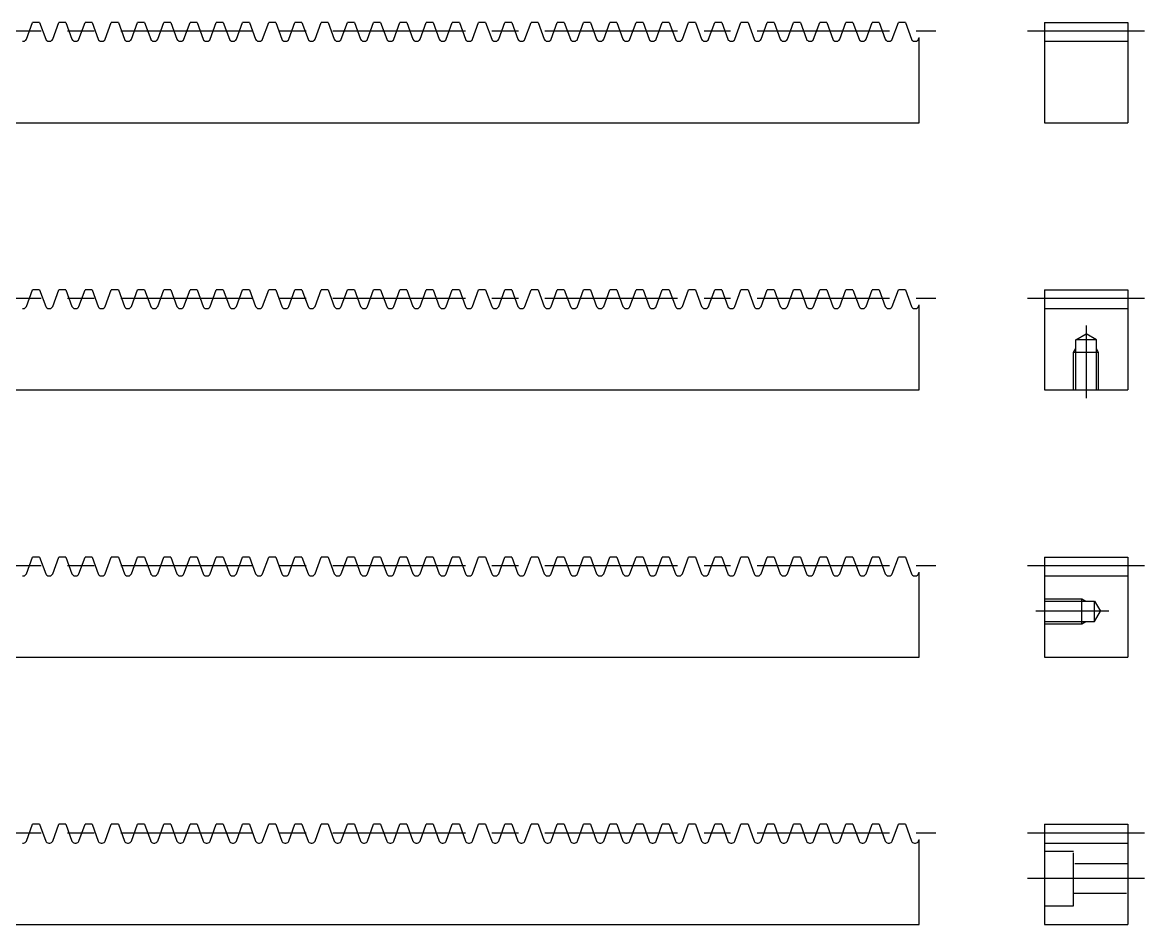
# Model space of a CAD drawing. Extents: x 0 to 537, y -23 to 123.
# Drawn here: x 402.6 to 537, y 15 to 123 of the extents above; entities that cross this region are included whole.
import ezdxf

# ---------------------------------------------------------------- set-up
doc = ezdxf.new("R2010")
doc.units = 0
doc.header["$LTSCALE"] = 0.5
doc.linetypes.add('CENTER', pattern=[50.8, 31.75, -6.35, 6.35, -6.35])
doc.linetypes.add('DASHED', pattern=[19.05, 12.7, -6.35])
for name, color, linetype in [('MSM_CENTER', 1, 'CENTER'), ('MSM_CONTINUOUS', 7, 'CONTINUOUS'), ('MSM_DASHED', 4, 'DASHED')]:
    doc.layers.add(name, color=color, linetype=linetype)

msp = doc.modelspace()

# ---------------------------------------------------------------- linework, layer by layer
at = {"layer": 'MSM_CENTER'}
for p, q in [((8, 122), (512, 122)), ((523, 122), (537, 122)), ((8, 90), (512, 90)), ((523, 90), (537, 90)), ((530, 86.71), (530, 78)), ((8, 58), (512, 58)), ((523, 58), (537, 58)), ((532.71, 52.5), (524, 52.5)), ((8, 26), (512, 26)), ((523, 26), (537, 26)), ((537, 20.5), (523, 20.5))]:
    msp.add_line(p, q, dxfattribs=at)
at = {"layer": 'MSM_CONTINUOUS'}
for p, q in [((403.12, 121), (403.85, 123)), ((404.69, 123), (403.85, 123)), ((404.69, 123), (405.42, 121)), ((406.26, 121), (406.99, 123)), ((407.83, 123), (406.99, 123)), ((407.83, 123), (408.56, 121)), ((409.4, 121), (410.13, 123)), ((410.98, 123), (410.13, 123)), ((410.98, 123), (411.7, 121)), ((412.55, 121), (413.27, 123)), ((414.12, 123), (413.27, 123)), ((414.12, 123), (414.84, 121)), ((415.69, 121), (416.42, 123)), ((417.26, 123), (416.42, 123)), ((417.26, 123), (417.99, 121)), ((418.83, 121), (419.56, 123)), ((420.4, 123), (419.56, 123)), ((420.4, 123), (421.13, 121)), ((421.97, 121), (422.7, 123)), ((423.54, 123), (422.7, 123)), ((423.54, 123), (424.27, 121)), ((425.11, 121), (425.84, 123)), ((426.68, 123), (425.84, 123)), ((426.68, 123), (427.41, 121)), ((428.25, 121), (428.98, 123)), ((429.83, 123), (428.98, 123)), ((429.83, 123), (430.55, 121)), ((431.4, 121), (432.12, 123)), ((432.97, 123), (432.12, 123)), ((432.97, 123), (433.69, 121)), ((434.54, 121), (435.27, 123)), ((436.11, 123), (435.27, 123)), ((436.11, 123), (436.84, 121)), ((437.68, 121), (438.41, 123)), ((439.25, 123), (438.41, 123)), ((439.25, 123), (439.98, 121)), ((440.82, 121), (441.55, 123)), ((442.39, 123), (441.55, 123)), ((442.39, 123), (443.12, 121)), ((443.96, 121), (444.69, 123)), ((445.53, 123), (444.69, 123)), ((445.53, 123), (446.26, 121)), ((447.1, 121), (447.83, 123)), ((448.67, 123), (447.83, 123)), ((448.67, 123), (449.4, 121)), ((450.25, 121), (450.97, 123)), ((451.82, 123), (450.97, 123)), ((451.82, 123), (452.54, 121)), ((453.39, 121), (454.11, 123)), ((454.96, 123), (454.11, 123)), ((454.96, 123), (455.69, 121)), ((456.53, 121), (457.26, 123)), ((458.1, 123), (457.26, 123)), ((458.1, 123), (458.83, 121)), ((459.67, 121), (460.4, 123)), ((461.24, 123), (460.4, 123)), ((461.24, 123), (461.97, 121)), ((462.81, 121), (463.54, 123)), ((464.38, 123), (463.54, 123)), ((464.38, 123), (465.11, 121)), ((465.95, 121), (466.68, 123)), ((467.52, 123), (466.68, 123)), ((467.52, 123), (468.25, 121)), ((469.1, 121), (469.82, 123)), ((470.67, 123), (469.82, 123)), ((470.67, 123), (471.39, 121)), ((472.24, 121), (472.96, 123)), ((473.81, 123), (472.96, 123)), ((473.81, 123), (474.54, 121)), ((475.38, 121), (476.11, 123)), ((476.95, 123), (476.11, 123)), ((476.95, 123), (477.68, 121)), ((478.52, 121), (479.25, 123)), ((480.09, 123), (479.25, 123)), ((480.09, 123), (480.82, 121)), ((481.66, 121), (482.39, 123)), ((483.23, 123), (482.39, 123)), ((483.23, 123), (483.96, 121)), ((484.8, 121), (485.53, 123)), ((486.37, 123), (485.53, 123)), ((486.37, 123), (487.1, 121)), ((487.94, 121), (488.67, 123)), ((489.52, 123), (488.67, 123)), ((489.52, 123), (490.24, 121)), ((491.09, 121), (491.81, 123)), ((492.66, 123), (491.81, 123)), ((492.66, 123), (493.38, 121)), ((494.23, 121), (494.96, 123)), ((495.8, 123), (494.96, 123)), ((495.8, 123), (496.53, 121)), ((497.37, 121), (498.1, 123)), ((498.94, 123), (498.1, 123)), ((498.94, 123), (499.67, 121)), ((500.51, 121), (501.24, 123)), ((502.08, 123), (501.24, 123)), ((502.08, 123), (502.81, 121)), ((503.65, 121), (504.38, 123)), ((505.22, 123), (504.38, 123)), ((505.22, 123), (505.95, 121)), ((506.79, 121), (507.52, 123)), ((508.37, 123), (507.52, 123)), ((508.37, 123), (509.09, 121)), ((525, 123), (525, 111)), ((525, 123), (535, 123)), ((535, 123), (535, 111)), ((509.94, 121), (510, 121.18)), ((510, 111), (510, 121.18)), ((402.64, 120.75), (402.76, 120.75)), ((405.78, 120.75), (405.91, 120.75)), ((408.92, 120.75), (409.05, 120.75)), ((412.06, 120.75), (412.19, 120.75)), ((415.2, 120.75), (415.33, 120.75)), ((418.34, 120.75), (418.47, 120.75)), ((421.49, 120.75), (421.61, 120.75)), ((424.63, 120.75), (424.76, 120.75)), ((427.77, 120.75), (427.9, 120.75)), ((430.91, 120.75), (431.04, 120.75)), ((434.05, 120.75), (434.18, 120.75)), ((437.19, 120.75), (437.32, 120.75)), ((440.33, 120.75), (440.46, 120.75)), ((443.48, 120.75), (443.61, 120.75)), ((446.62, 120.75), (446.75, 120.75)), ((449.76, 120.75), (449.89, 120.75)), ((452.9, 120.75), (453.03, 120.75)), ((456.04, 120.75), (456.17, 120.75)), ((459.18, 120.75), (459.31, 120.75)), ((462.33, 120.75), (462.45, 120.75)), ((465.47, 120.75), (465.6, 120.75)), ((468.61, 120.75), (468.74, 120.75)), ((471.75, 120.75), (471.88, 120.75)), ((474.89, 120.75), (475.02, 120.75)), ((478.03, 120.75), (478.16, 120.75)), ((481.18, 120.75), (481.3, 120.75)), ((484.32, 120.75), (484.45, 120.75)), ((487.46, 120.75), (487.59, 120.75)), ((490.6, 120.75), (490.73, 120.75)), ((493.74, 120.75), (493.87, 120.75)), ((496.88, 120.75), (497.01, 120.75)), ((500.03, 120.75), (500.15, 120.75)), ((503.17, 120.75), (503.3, 120.75)), ((506.31, 120.75), (506.44, 120.75)), ((509.45, 120.75), (509.58, 120.75)), ((525, 120.75), (535, 120.75)), ((10, 111), (510, 111)), ((525, 111), (535, 111)), ((403.12, 89), (403.85, 91)), ((404.69, 91), (403.85, 91)), ((404.69, 91), (405.42, 89)), ((406.26, 89), (406.99, 91)), ((407.83, 91), (406.99, 91)), ((407.83, 91), (408.56, 89)), ((409.4, 89), (410.13, 91)), ((410.98, 91), (410.13, 91)), ((410.98, 91), (411.7, 89)), ((412.55, 89), (413.27, 91)), ((414.12, 91), (413.27, 91)), ((414.12, 91), (414.84, 89)), ((415.69, 89), (416.42, 91)), ((417.26, 91), (416.42, 91)), ((417.26, 91), (417.99, 89)), ((418.83, 89), (419.56, 91)), ((420.4, 91), (419.56, 91)), ((420.4, 91), (421.13, 89)), ((421.97, 89), (422.7, 91)), ((423.54, 91), (422.7, 91)), ((423.54, 91), (424.27, 89)), ((425.11, 89), (425.84, 91)), ((426.68, 91), (425.84, 91)), ((426.68, 91), (427.41, 89)), ((428.25, 89), (428.98, 91)), ((429.83, 91), (428.98, 91)), ((429.83, 91), (430.55, 89)), ((431.4, 89), (432.12, 91)), ((432.97, 91), (432.12, 91)), ((432.97, 91), (433.69, 89)), ((434.54, 89), (435.27, 91)), ((436.11, 91), (435.27, 91)), ((436.11, 91), (436.84, 89)), ((437.68, 89), (438.41, 91)), ((439.25, 91), (438.41, 91)), ((439.25, 91), (439.98, 89)), ((440.82, 89), (441.55, 91)), ((442.39, 91), (441.55, 91)), ((442.39, 91), (443.12, 89)), ((443.96, 89), (444.69, 91)), ((445.53, 91), (444.69, 91)), ((445.53, 91), (446.26, 89)), ((447.1, 89), (447.83, 91)), ((448.67, 91), (447.83, 91)), ((448.67, 91), (449.4, 89)), ((450.25, 89), (450.97, 91)), ((451.82, 91), (450.97, 91)), ((451.82, 91), (452.54, 89)), ((453.39, 89), (454.11, 91)), ((454.96, 91), (454.11, 91)), ((454.96, 91), (455.69, 89)), ((456.53, 89), (457.26, 91)), ((458.1, 91), (457.26, 91)), ((458.1, 91), (458.83, 89)), ((459.67, 89), (460.4, 91)), ((461.24, 91), (460.4, 91)), ((461.24, 91), (461.97, 89)), ((462.81, 89), (463.54, 91)), ((464.38, 91), (463.54, 91)), ((464.38, 91), (465.11, 89)), ((465.95, 89), (466.68, 91)), ((467.52, 91), (466.68, 91)), ((467.52, 91), (468.25, 89)), ((469.1, 89), (469.82, 91)), ((470.67, 91), (469.82, 91)), ((470.67, 91), (471.39, 89)), ((472.24, 89), (472.96, 91)), ((473.81, 91), (472.96, 91)), ((473.81, 91), (474.54, 89)), ((475.38, 89), (476.11, 91)), ((476.95, 91), (476.11, 91)), ((476.95, 91), (477.68, 89)), ((478.52, 89), (479.25, 91)), ((480.09, 91), (479.25, 91)), ((480.09, 91), (480.82, 89)), ((481.66, 89), (482.39, 91)), ((483.23, 91), (482.39, 91)), ((483.23, 91), (483.96, 89)), ((484.8, 89), (485.53, 91)), ((486.37, 91), (485.53, 91)), ((486.37, 91), (487.1, 89)), ((487.94, 89), (488.67, 91)), ((489.52, 91), (488.67, 91)), ((489.52, 91), (490.24, 89)), ((491.09, 89), (491.81, 91)), ((492.66, 91), (491.81, 91)), ((492.66, 91), (493.38, 89)), ((494.23, 89), (494.96, 91)), ((495.8, 91), (494.96, 91)), ((495.8, 91), (496.53, 89)), ((497.37, 89), (498.1, 91)), ((498.94, 91), (498.1, 91)), ((498.94, 91), (499.67, 89)), ((500.51, 89), (501.24, 91)), ((502.08, 91), (501.24, 91)), ((502.08, 91), (502.81, 89)), ((503.65, 89), (504.38, 91)), ((505.22, 91), (504.38, 91)), ((505.22, 91), (505.95, 89)), ((506.79, 89), (507.52, 91)), ((508.37, 91), (507.52, 91)), ((508.37, 91), (509.09, 89)), ((525, 91), (525, 79)), ((525, 91), (535, 91)), ((535, 91), (535, 79)), ((402.64, 88.75), (402.76, 88.75)), ((405.78, 88.75), (405.91, 88.75)), ((408.92, 88.75), (409.05, 88.75)), ((412.06, 88.75), (412.19, 88.75)), ((415.2, 88.75), (415.33, 88.75)), ((418.34, 88.75), (418.47, 88.75)), ((421.49, 88.75), (421.61, 88.75)), ((424.63, 88.75), (424.76, 88.75)), ((427.77, 88.75), (427.9, 88.75)), ((430.91, 88.75), (431.04, 88.75)), ((434.05, 88.75), (434.18, 88.75)), ((437.19, 88.75), (437.32, 88.75)), ((440.33, 88.75), (440.46, 88.75)), ((443.48, 88.75), (443.61, 88.75)), ((446.62, 88.75), (446.75, 88.75)), ((449.76, 88.75), (449.89, 88.75)), ((452.9, 88.75), (453.03, 88.75)), ((456.04, 88.75), (456.17, 88.75)), ((459.18, 88.75), (459.31, 88.75)), ((462.33, 88.75), (462.45, 88.75)), ((465.47, 88.75), (465.6, 88.75)), ((468.61, 88.75), (468.74, 88.75)), ((471.75, 88.75), (471.88, 88.75)), ((474.89, 88.75), (475.02, 88.75)), ((478.03, 88.75), (478.16, 88.75)), ((481.18, 88.75), (481.3, 88.75)), ((484.32, 88.75), (484.45, 88.75)), ((487.46, 88.75), (487.59, 88.75)), ((490.6, 88.75), (490.73, 88.75)), ((493.74, 88.75), (493.87, 88.75)), ((496.88, 88.75), (497.01, 88.75)), ((500.03, 88.75), (500.15, 88.75)), ((503.17, 88.75), (503.3, 88.75)), ((506.31, 88.75), (506.44, 88.75)), ((509.45, 88.75), (509.58, 88.75)), ((509.94, 89), (510, 89.18)), ((510, 79), (510, 89.18)), ((525, 88.75), (535, 88.75)), ((10, 79), (510, 79)), ((525, 79), (535, 79)), ((403.12, 57), (403.85, 59)), ((404.69, 59), (403.85, 59)), ((404.69, 59), (405.42, 57)), ((406.26, 57), (406.99, 59)), ((407.83, 59), (406.99, 59)), ((407.83, 59), (408.56, 57)), ((409.4, 57), (410.13, 59)), ((410.98, 59), (410.13, 59)), ((410.98, 59), (411.7, 57)), ((412.55, 57), (413.27, 59)), ((414.12, 59), (413.27, 59)), ((414.12, 59), (414.84, 57)), ((415.69, 57), (416.42, 59)), ((417.26, 59), (416.42, 59)), ((417.26, 59), (417.99, 57)), ((418.83, 57), (419.56, 59)), ((420.4, 59), (419.56, 59)), ((420.4, 59), (421.13, 57)), ((421.97, 57), (422.7, 59)), ((423.54, 59), (422.7, 59)), ((423.54, 59), (424.27, 57)), ((425.11, 57), (425.84, 59)), ((426.68, 59), (425.84, 59)), ((426.68, 59), (427.41, 57)), ((428.25, 57), (428.98, 59)), ((429.83, 59), (428.98, 59)), ((429.83, 59), (430.55, 57)), ((431.4, 57), (432.12, 59)), ((432.97, 59), (432.12, 59)), ((432.97, 59), (433.69, 57)), ((434.54, 57), (435.27, 59)), ((436.11, 59), (435.27, 59)), ((436.11, 59), (436.84, 57)), ((437.68, 57), (438.41, 59)), ((439.25, 59), (438.41, 59)), ((439.25, 59), (439.98, 57)), ((440.82, 57), (441.55, 59)), ((442.39, 59), (441.55, 59)), ((442.39, 59), (443.12, 57)), ((443.96, 57), (444.69, 59)), ((445.53, 59), (444.69, 59)), ((445.53, 59), (446.26, 57)), ((447.1, 57), (447.83, 59)), ((448.67, 59), (447.83, 59)), ((448.67, 59), (449.4, 57)), ((450.25, 57), (450.97, 59)), ((451.82, 59), (450.97, 59)), ((451.82, 59), (452.54, 57)), ((453.39, 57), (454.11, 59)), ((454.96, 59), (454.11, 59)), ((454.96, 59), (455.69, 57)), ((456.53, 57), (457.26, 59)), ((458.1, 59), (457.26, 59)), ((458.1, 59), (458.83, 57)), ((459.67, 57), (460.4, 59)), ((461.24, 59), (460.4, 59)), ((461.24, 59), (461.97, 57)), ((462.81, 57), (463.54, 59)), ((464.38, 59), (463.54, 59)), ((464.38, 59), (465.11, 57)), ((465.95, 57), (466.68, 59)), ((467.52, 59), (466.68, 59)), ((467.52, 59), (468.25, 57)), ((469.1, 57), (469.82, 59)), ((470.67, 59), (469.82, 59)), ((470.67, 59), (471.39, 57)), ((472.24, 57), (472.96, 59)), ((473.81, 59), (472.96, 59)), ((473.81, 59), (474.54, 57)), ((475.38, 57), (476.11, 59)), ((476.95, 59), (476.11, 59)), ((476.95, 59), (477.68, 57)), ((478.52, 57), (479.25, 59)), ((480.09, 59), (479.25, 59)), ((480.09, 59), (480.82, 57)), ((481.66, 57), (482.39, 59)), ((483.23, 59), (482.39, 59)), ((483.23, 59), (483.96, 57)), ((484.8, 57), (485.53, 59)), ((486.37, 59), (485.53, 59)), ((486.37, 59), (487.1, 57)), ((487.94, 57), (488.67, 59)), ((489.52, 59), (488.67, 59)), ((489.52, 59), (490.24, 57)), ((491.09, 57), (491.81, 59)), ((492.66, 59), (491.81, 59)), ((492.66, 59), (493.38, 57)), ((494.23, 57), (494.96, 59)), ((495.8, 59), (494.96, 59)), ((495.8, 59), (496.53, 57)), ((497.37, 57), (498.1, 59)), ((498.94, 59), (498.1, 59)), ((498.94, 59), (499.67, 57)), ((500.51, 57), (501.24, 59)), ((502.08, 59), (501.24, 59)), ((502.08, 59), (502.81, 57)), ((503.65, 57), (504.38, 59)), ((505.22, 59), (504.38, 59)), ((505.22, 59), (505.95, 57)), ((506.79, 57), (507.52, 59)), ((508.37, 59), (507.52, 59)), ((508.37, 59), (509.09, 57)), ((525, 59), (525, 47)), ((525, 59), (535, 59)), ((535, 59), (535, 47)), ((402.64, 56.75), (402.76, 56.75)), ((405.78, 56.75), (405.91, 56.75)), ((408.92, 56.75), (409.05, 56.75)), ((412.06, 56.75), (412.19, 56.75)), ((415.2, 56.75), (415.33, 56.75)), ((418.34, 56.75), (418.47, 56.75)), ((421.49, 56.75), (421.61, 56.75)), ((424.63, 56.75), (424.76, 56.75)), ((427.77, 56.75), (427.9, 56.75)), ((430.91, 56.75), (431.04, 56.75)), ((434.05, 56.75), (434.18, 56.75)), ((437.19, 56.75), (437.32, 56.75)), ((440.33, 56.75), (440.46, 56.75)), ((443.48, 56.75), (443.61, 56.75)), ((446.62, 56.75), (446.75, 56.75)), ((449.76, 56.75), (449.89, 56.75)), ((452.9, 56.75), (453.03, 56.75)), ((456.04, 56.75), (456.17, 56.75)), ((459.18, 56.75), (459.31, 56.75)), ((462.33, 56.75), (462.45, 56.75)), ((465.47, 56.75), (465.6, 56.75)), ((468.61, 56.75), (468.74, 56.75)), ((471.75, 56.75), (471.88, 56.75)), ((474.89, 56.75), (475.02, 56.75)), ((478.03, 56.75), (478.16, 56.75)), ((481.18, 56.75), (481.3, 56.75)), ((484.32, 56.75), (484.45, 56.75)), ((487.46, 56.75), (487.59, 56.75)), ((490.6, 56.75), (490.73, 56.75)), ((493.74, 56.75), (493.87, 56.75)), ((496.88, 56.75), (497.01, 56.75)), ((500.03, 56.75), (500.15, 56.75)), ((503.17, 56.75), (503.3, 56.75)), ((506.31, 56.75), (506.44, 56.75)), ((509.45, 56.75), (509.58, 56.75)), ((509.94, 57), (510, 57.18)), ((510, 47), (510, 57.18)), ((525, 56.75), (535, 56.75)), ((10, 47), (510, 47)), ((525, 47), (535, 47)), ((403.12, 25), (403.85, 27)), ((404.69, 27), (403.85, 27)), ((404.69, 27), (405.42, 25)), ((406.26, 25), (406.99, 27)), ((407.83, 27), (406.99, 27)), ((407.83, 27), (408.56, 25)), ((409.4, 25), (410.13, 27)), ((410.98, 27), (410.13, 27)), ((410.98, 27), (411.7, 25)), ((412.55, 25), (413.27, 27)), ((414.12, 27), (413.27, 27)), ((414.12, 27), (414.84, 25)), ((415.69, 25), (416.42, 27)), ((417.26, 27), (416.42, 27)), ((417.26, 27), (417.99, 25)), ((418.83, 25), (419.56, 27)), ((420.4, 27), (419.56, 27)), ((420.4, 27), (421.13, 25)), ((421.97, 25), (422.7, 27)), ((423.54, 27), (422.7, 27)), ((423.54, 27), (424.27, 25)), ((425.11, 25), (425.84, 27)), ((426.68, 27), (425.84, 27)), ((426.68, 27), (427.41, 25)), ((428.25, 25), (428.98, 27)), ((429.83, 27), (428.98, 27)), ((429.83, 27), (430.55, 25)), ((431.4, 25), (432.12, 27)), ((432.97, 27), (432.12, 27)), ((432.97, 27), (433.69, 25)), ((434.54, 25), (435.27, 27)), ((436.11, 27), (435.27, 27)), ((436.11, 27), (436.84, 25)), ((437.68, 25), (438.41, 27)), ((439.25, 27), (438.41, 27)), ((439.25, 27), (439.98, 25)), ((440.82, 25), (441.55, 27)), ((442.39, 27), (441.55, 27)), ((442.39, 27), (443.12, 25)), ((443.96, 25), (444.69, 27)), ((445.53, 27), (444.69, 27)), ((445.53, 27), (446.26, 25)), ((447.1, 25), (447.83, 27)), ((448.67, 27), (447.83, 27)), ((448.67, 27), (449.4, 25)), ((450.25, 25), (450.97, 27)), ((451.82, 27), (450.97, 27)), ((451.82, 27), (452.54, 25)), ((453.39, 25), (454.11, 27)), ((454.96, 27), (454.11, 27)), ((454.96, 27), (455.69, 25)), ((456.53, 25), (457.26, 27)), ((458.1, 27), (457.26, 27)), ((458.1, 27), (458.83, 25)), ((459.67, 25), (460.4, 27)), ((461.24, 27), (460.4, 27)), ((461.24, 27), (461.97, 25)), ((462.81, 25), (463.54, 27)), ((464.38, 27), (463.54, 27)), ((464.38, 27), (465.11, 25)), ((465.95, 25), (466.68, 27)), ((467.52, 27), (466.68, 27)), ((467.52, 27), (468.25, 25)), ((469.1, 25), (469.82, 27)), ((470.67, 27), (469.82, 27)), ((470.67, 27), (471.39, 25)), ((472.24, 25), (472.96, 27)), ((473.81, 27), (472.96, 27)), ((473.81, 27), (474.54, 25)), ((475.38, 25), (476.11, 27)), ((476.95, 27), (476.11, 27)), ((476.95, 27), (477.68, 25)), ((478.52, 25), (479.25, 27)), ((480.09, 27), (479.25, 27)), ((480.09, 27), (480.82, 25)), ((481.66, 25), (482.39, 27)), ((483.23, 27), (482.39, 27)), ((483.23, 27), (483.96, 25)), ((484.8, 25), (485.53, 27)), ((486.37, 27), (485.53, 27)), ((486.37, 27), (487.1, 25)), ((487.94, 25), (488.67, 27)), ((489.52, 27), (488.67, 27)), ((489.52, 27), (490.24, 25)), ((491.09, 25), (491.81, 27)), ((492.66, 27), (491.81, 27)), ((492.66, 27), (493.38, 25)), ((494.23, 25), (494.96, 27)), ((495.8, 27), (494.96, 27)), ((495.8, 27), (496.53, 25)), ((497.37, 25), (498.1, 27)), ((498.94, 27), (498.1, 27)), ((498.94, 27), (499.67, 25)), ((500.51, 25), (501.24, 27)), ((502.08, 27), (501.24, 27)), ((502.08, 27), (502.81, 25)), ((503.65, 25), (504.38, 27)), ((505.22, 27), (504.38, 27)), ((505.22, 27), (505.95, 25)), ((506.79, 25), (507.52, 27)), ((508.37, 27), (507.52, 27)), ((508.37, 27), (509.09, 25)), ((525, 27), (525, 15)), ((525, 27), (535, 27)), ((535, 27), (535, 15)), ((402.64, 24.75), (402.76, 24.75)), ((405.78, 24.75), (405.91, 24.75)), ((408.92, 24.75), (409.05, 24.75)), ((412.06, 24.75), (412.19, 24.75)), ((415.2, 24.75), (415.33, 24.75)), ((418.34, 24.75), (418.47, 24.75)), ((421.49, 24.75), (421.61, 24.75)), ((424.63, 24.75), (424.76, 24.75)), ((427.77, 24.75), (427.9, 24.75)), ((430.91, 24.75), (431.04, 24.75)), ((434.05, 24.75), (434.18, 24.75)), ((437.19, 24.75), (437.32, 24.75)), ((440.33, 24.75), (440.46, 24.75)), ((443.48, 24.75), (443.61, 24.75)), ((446.62, 24.75), (446.75, 24.75)), ((449.76, 24.75), (449.89, 24.75)), ((452.9, 24.75), (453.03, 24.75)), ((456.04, 24.75), (456.17, 24.75)), ((459.18, 24.75), (459.31, 24.75)), ((462.33, 24.75), (462.45, 24.75)), ((465.47, 24.75), (465.6, 24.75)), ((468.61, 24.75), (468.74, 24.75)), ((471.75, 24.75), (471.88, 24.75)), ((474.89, 24.75), (475.02, 24.75)), ((478.03, 24.75), (478.16, 24.75)), ((481.18, 24.75), (481.3, 24.75)), ((484.32, 24.75), (484.45, 24.75)), ((487.46, 24.75), (487.59, 24.75)), ((490.6, 24.75), (490.73, 24.75)), ((493.74, 24.75), (493.87, 24.75)), ((496.88, 24.75), (497.01, 24.75)), ((500.03, 24.75), (500.15, 24.75)), ((503.17, 24.75), (503.3, 24.75)), ((506.31, 24.75), (506.44, 24.75)), ((509.45, 24.75), (509.58, 24.75)), ((509.94, 25), (510, 25.18)), ((510, 15), (510, 25.18)), ((525, 24.75), (535, 24.75)), ((10, 15), (510, 15)), ((525, 15), (535, 15))]:
    msp.add_line(p, q, dxfattribs=at)
for centre, start, end in [((402.76, 121.13), 270, 340), ((405.78, 121.13), 200, 270), ((405.91, 121.13), 270, 340), ((408.92, 121.13), 200, 270), ((409.05, 121.13), 270, 340), ((412.06, 121.13), 200, 270), ((412.19, 121.13), 270, 340), ((415.2, 121.13), 200, 270), ((415.33, 121.13), 270, 340), ((418.34, 121.13), 200, 270), ((418.47, 121.13), 270, 340), ((421.49, 121.13), 200, 270), ((421.61, 121.13), 270, 340), ((424.63, 121.13), 200, 270), ((424.76, 121.13), 270, 340), ((427.77, 121.13), 200, 270), ((427.9, 121.13), 270, 340), ((430.91, 121.13), 200, 270), ((431.04, 121.13), 270, 340), ((434.05, 121.13), 200, 270), ((434.18, 121.13), 270, 340), ((437.19, 121.13), 200, 270), ((437.32, 121.13), 270, 340), ((440.33, 121.13), 200, 270), ((440.46, 121.13), 270, 340), ((443.48, 121.13), 200, 270), ((443.61, 121.13), 270, 340), ((446.62, 121.13), 200, 270), ((446.75, 121.13), 270, 340), ((449.76, 121.13), 200, 270), ((449.89, 121.13), 270, 340), ((452.9, 121.13), 200, 270), ((453.03, 121.13), 270, 340), ((456.04, 121.13), 200, 270), ((456.17, 121.13), 270, 340), ((459.18, 121.13), 200, 270), ((459.31, 121.13), 270, 340), ((462.33, 121.13), 200, 270), ((462.45, 121.13), 270, 340), ((465.47, 121.13), 200, 270), ((465.6, 121.13), 270, 340), ((468.61, 121.13), 200, 270), ((468.74, 121.13), 270, 340), ((471.75, 121.13), 200, 270), ((471.88, 121.13), 270, 340), ((474.89, 121.13), 200, 270), ((475.02, 121.13), 270, 340), ((478.03, 121.13), 200, 270), ((478.16, 121.13), 270, 340), ((481.18, 121.13), 200, 270), ((481.3, 121.13), 270, 340), ((484.32, 121.13), 200, 270), ((484.45, 121.13), 270, 340), ((487.46, 121.13), 200, 270), ((487.59, 121.13), 270, 340), ((490.6, 121.13), 200, 270), ((490.73, 121.13), 270, 340), ((493.74, 121.13), 200, 270), ((493.87, 121.13), 270, 340), ((496.88, 121.13), 200, 270), ((497.01, 121.13), 270, 340), ((500.03, 121.13), 200, 270), ((500.15, 121.13), 270, 340), ((503.17, 121.13), 200, 270), ((503.3, 121.13), 270, 340), ((506.31, 121.13), 200, 270), ((506.44, 121.13), 270, 340), ((509.45, 121.13), 200, 270), ((509.58, 121.13), 270, 340), ((402.76, 89.13), 270, 340), ((405.78, 89.13), 200, 270), ((405.91, 89.13), 270, 340), ((408.92, 89.13), 200, 270), ((409.05, 89.13), 270, 340), ((412.06, 89.13), 200, 270), ((412.19, 89.13), 270, 340), ((415.2, 89.13), 200, 270), ((415.33, 89.13), 270, 340), ((418.34, 89.13), 200, 270), ((418.47, 89.13), 270, 340), ((421.49, 89.13), 200, 270), ((421.61, 89.13), 270, 340), ((424.63, 89.13), 200, 270), ((424.76, 89.13), 270, 340), ((427.77, 89.13), 200, 270), ((427.9, 89.13), 270, 340), ((430.91, 89.13), 200, 270), ((431.04, 89.13), 270, 340), ((434.05, 89.13), 200, 270), ((434.18, 89.13), 270, 340), ((437.19, 89.13), 200, 270), ((437.32, 89.13), 270, 340), ((440.33, 89.13), 200, 270), ((440.46, 89.13), 270, 340), ((443.48, 89.13), 200, 270), ((443.61, 89.13), 270, 340), ((446.62, 89.13), 200, 270), ((446.75, 89.13), 270, 340), ((449.76, 89.13), 200, 270), ((449.89, 89.13), 270, 340), ((452.9, 89.13), 200, 270), ((453.03, 89.13), 270, 340), ((456.04, 89.13), 200, 270), ((456.17, 89.13), 270, 340), ((459.18, 89.13), 200, 270), ((459.31, 89.13), 270, 340), ((462.33, 89.13), 200, 270), ((462.45, 89.13), 270, 340), ((465.47, 89.13), 200, 270), ((465.6, 89.13), 270, 340), ((468.61, 89.13), 200, 270), ((468.74, 89.13), 270, 340), ((471.75, 89.13), 200, 270), ((471.88, 89.13), 270, 340), ((474.89, 89.13), 200, 270), ((475.02, 89.13), 270, 340), ((478.03, 89.13), 200, 270), ((478.16, 89.13), 270, 340), ((481.18, 89.13), 200, 270), ((481.3, 89.13), 270, 340), ((484.32, 89.13), 200, 270), ((484.45, 89.13), 270, 340), ((487.46, 89.13), 200, 270), ((487.59, 89.13), 270, 340), ((490.6, 89.13), 200, 270), ((490.73, 89.13), 270, 340), ((493.74, 89.13), 200, 270), ((493.87, 89.13), 270, 340), ((496.88, 89.13), 200, 270), ((497.01, 89.13), 270, 340), ((500.03, 89.13), 200, 270), ((500.15, 89.13), 270, 340), ((503.17, 89.13), 200, 270), ((503.3, 89.13), 270, 340), ((506.31, 89.13), 200, 270), ((506.44, 89.13), 270, 340), ((509.45, 89.13), 200, 270), ((509.58, 89.13), 270, 340), ((402.76, 57.13), 270, 340), ((405.78, 57.13), 200, 270), ((405.91, 57.13), 270, 340), ((408.92, 57.13), 200, 270), ((409.05, 57.13), 270, 340), ((412.06, 57.13), 200, 270), ((412.19, 57.13), 270, 340), ((415.2, 57.13), 200, 270), ((415.33, 57.13), 270, 340), ((418.34, 57.13), 200, 270), ((418.47, 57.13), 270, 340), ((421.49, 57.13), 200, 270), ((421.61, 57.13), 270, 340), ((424.63, 57.13), 200, 270), ((424.76, 57.13), 270, 340), ((427.77, 57.13), 200, 270), ((427.9, 57.13), 270, 340), ((430.91, 57.13), 200, 270), ((431.04, 57.13), 270, 340), ((434.05, 57.13), 200, 270), ((434.18, 57.13), 270, 340), ((437.19, 57.13), 200, 270), ((437.32, 57.13), 270, 340), ((440.33, 57.13), 200, 270), ((440.46, 57.13), 270, 340), ((443.48, 57.13), 200, 270), ((443.61, 57.13), 270, 340), ((446.62, 57.13), 200, 270), ((446.75, 57.13), 270, 340), ((449.76, 57.13), 200, 270), ((449.89, 57.13), 270, 340), ((452.9, 57.13), 200, 270), ((453.03, 57.13), 270, 340), ((456.04, 57.13), 200, 270), ((456.17, 57.13), 270, 340), ((459.18, 57.13), 200, 270), ((459.31, 57.13), 270, 340), ((462.33, 57.13), 200, 270), ((462.45, 57.13), 270, 340), ((465.47, 57.13), 200, 270), ((465.6, 57.13), 270, 340), ((468.61, 57.13), 200, 270), ((468.74, 57.13), 270, 340), ((471.75, 57.13), 200, 270), ((471.88, 57.13), 270, 340), ((474.89, 57.13), 200, 270), ((475.02, 57.13), 270, 340), ((478.03, 57.13), 200, 270), ((478.16, 57.13), 270, 340), ((481.18, 57.13), 200, 270), ((481.3, 57.13), 270, 340), ((484.32, 57.13), 200, 270), ((484.45, 57.13), 270, 340), ((487.46, 57.13), 200, 270), ((487.59, 57.13), 270, 340), ((490.6, 57.13), 200, 270), ((490.73, 57.13), 270, 340), ((493.74, 57.13), 200, 270), ((493.87, 57.13), 270, 340), ((496.88, 57.13), 200, 270), ((497.01, 57.13), 270, 340), ((500.03, 57.13), 200, 270), ((500.15, 57.13), 270, 340), ((503.17, 57.13), 200, 270), ((503.3, 57.13), 270, 340), ((506.31, 57.13), 200, 270), ((506.44, 57.13), 270, 340), ((509.45, 57.13), 200, 270), ((509.58, 57.13), 270, 340), ((402.76, 25.13), 270, 340), ((405.78, 25.13), 200, 270), ((405.91, 25.13), 270, 340), ((408.92, 25.13), 200, 270), ((409.05, 25.13), 270, 340), ((412.06, 25.13), 200, 270), ((412.19, 25.13), 270, 340), ((415.2, 25.13), 200, 270), ((415.33, 25.13), 270, 340), ((418.34, 25.13), 200, 270), ((418.47, 25.13), 270, 340), ((421.49, 25.13), 200, 270), ((421.61, 25.13), 270, 340), ((424.63, 25.13), 200, 270), ((424.76, 25.13), 270, 340), ((427.77, 25.13), 200, 270), ((427.9, 25.13), 270, 340), ((430.91, 25.13), 200, 270), ((431.04, 25.13), 270, 340), ((434.05, 25.13), 200, 270), ((434.18, 25.13), 270, 340), ((437.19, 25.13), 200, 270), ((437.32, 25.13), 270, 340), ((440.33, 25.13), 200, 270), ((440.46, 25.13), 270, 340), ((443.48, 25.13), 200, 270), ((443.61, 25.13), 270, 340), ((446.62, 25.13), 200, 270), ((446.75, 25.13), 270, 340), ((449.76, 25.13), 200, 270), ((449.89, 25.13), 270, 340), ((452.9, 25.13), 200, 270), ((453.03, 25.13), 270, 340), ((456.04, 25.13), 200, 270), ((456.17, 25.13), 270, 340), ((459.18, 25.13), 200, 270), ((459.31, 25.13), 270, 340), ((462.33, 25.13), 200, 270), ((462.45, 25.13), 270, 340), ((465.47, 25.13), 200, 270), ((465.6, 25.13), 270, 340), ((468.61, 25.13), 200, 270), ((468.74, 25.13), 270, 340), ((471.75, 25.13), 200, 270), ((471.88, 25.13), 270, 340), ((474.89, 25.13), 200, 270), ((475.02, 25.13), 270, 340), ((478.03, 25.13), 200, 270), ((478.16, 25.13), 270, 340), ((481.18, 25.13), 200, 270), ((481.3, 25.13), 270, 340), ((484.32, 25.13), 200, 270), ((484.45, 25.13), 270, 340), ((487.46, 25.13), 200, 270), ((487.59, 25.13), 270, 340), ((490.6, 25.13), 200, 270), ((490.73, 25.13), 270, 340), ((493.74, 25.13), 200, 270), ((493.87, 25.13), 270, 340), ((496.88, 25.13), 200, 270), ((497.01, 25.13), 270, 340), ((500.03, 25.13), 200, 270), ((500.15, 25.13), 270, 340), ((503.17, 25.13), 200, 270), ((503.3, 25.13), 270, 340), ((506.31, 25.13), 200, 270), ((506.44, 25.13), 270, 340), ((509.45, 25.13), 200, 270), ((509.58, 25.13), 270, 340)]:
    msp.add_arc(centre, 0.38, start, end, dxfattribs=at)
at = {"layer": 'MSM_DASHED'}
for p, q in [((528.77, 85), (530, 85.71)), ((531.23, 85), (528.77, 85)), ((528.77, 79), (528.77, 85)), ((531.23, 85), (530, 85.71)), ((531.23, 79), (531.23, 85)), ((528.5, 83.5), (528.77, 83.97)), ((531.5, 83.5), (528.5, 83.5)), ((528.5, 79), (528.5, 83.5)), ((531.5, 83.5), (531.23, 83.97)), ((531.5, 79), (531.5, 83.5)), ((525, 54), (529.5, 54)), ((529.5, 54), (529.97, 53.73)), ((529.5, 51), (529.5, 54)), ((525, 53.73), (531, 53.73)), ((531, 51.27), (531, 53.73)), ((531, 53.73), (531.71, 52.5)), ((531, 51.27), (531.71, 52.5)), ((525, 51.27), (531, 51.27)), ((529.5, 51), (529.97, 51.27)), ((525, 51), (529.5, 51)), ((528.5, 23.75), (525, 23.75)), ((528.5, 17.25), (528.5, 23.75)), ((535, 22.25), (528.5, 22.25)), ((528.5, 18.75), (535, 18.75)), ((525, 17.25), (528.5, 17.25))]:
    msp.add_line(p, q, dxfattribs=at)

doc.saveas('drawing.dxf')
